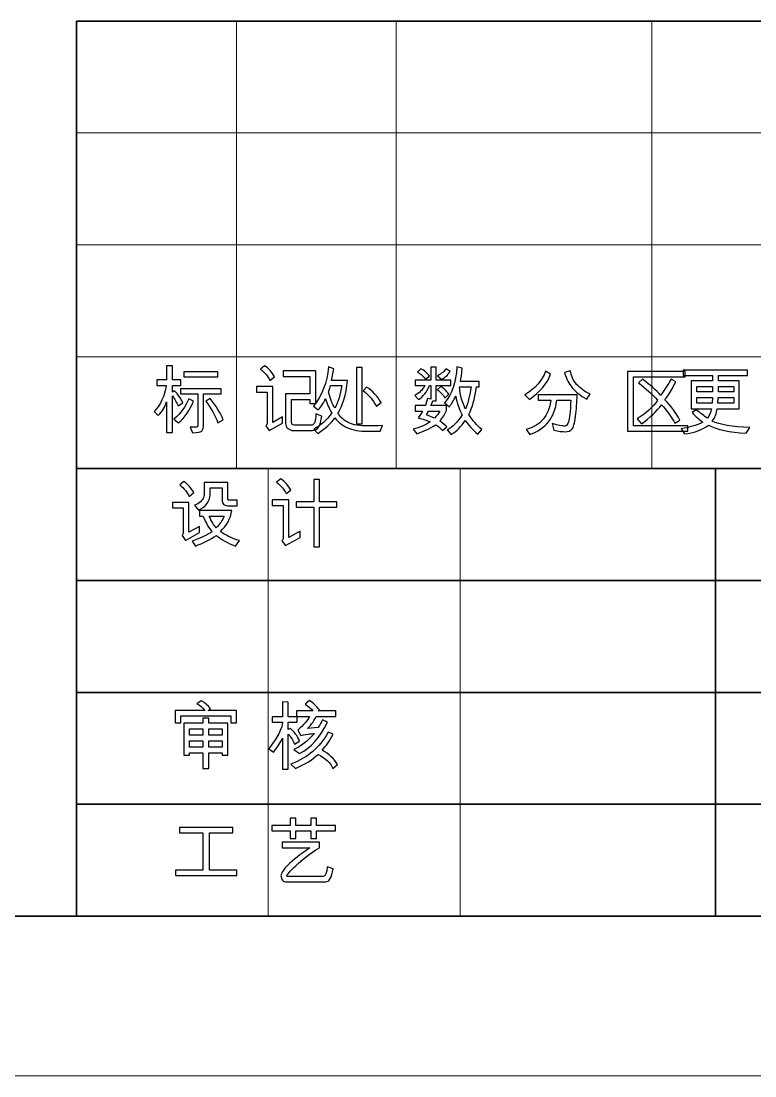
# Model space of a CAD drawing. Header units: millimetres. Extents: x -945 to 945, y -155 to 148.
# Drawn here: x -203.9 to -157.9, y -148.5 to -82.5 of the extents above; entities that cross this region are included whole.
import ezdxf

# ---------------------------------------------------------------- set-up
doc = ezdxf.new("R2010")
doc.units = ezdxf.units.MM
doc.header["$MEASUREMENT"] = 0
doc.layers.add('layer 1', color=7, linetype='Continuous')

msp = doc.modelspace()

# ---------------------------------------------------------------- linework, layer by layer
at = {"layer": 'layer 1', "lineweight": 35}
for points in [[(-20.396, -82.5), (-20.396, -82.5), (-200.396, -82.5), (-200.396, -82.5)], [(-200.396, -82.5), (-200.396, -82.5), (-200.396, -138.5), (-200.396, -138.5)], [(-70.396, -110.5), (-70.396, -110.5), (-200.396, -110.5), (-200.396, -110.5)], [(-160.396, -110.5), (-160.396, -110.5), (-160.396, -138.5), (-160.396, -138.5)], [(-120.396, -117.5), (-120.396, -117.5), (-200.396, -117.5), (-200.396, -117.5)], [(-120.396, -124.5), (-120.396, -124.5), (-200.396, -124.5), (-200.396, -124.5)], [(-120.396, -131.5), (-120.396, -131.5), (-200.396, -131.5), (-200.396, -131.5)], [(-420.396, -138.5), (-420.396, -138.5), (-20.396, -138.5), (-20.396, -138.5)], [(-20.396, -138.5), (-20.396, -138.5), (-200.396, -138.5), (-200.396, -138.5)]]:
    msp.add_open_spline(points, degree=3, dxfattribs=at)
at = {"layer": 'layer 1', "lineweight": 18}
for points in [[(-190.396, -82.5), (-190.396, -82.5), (-190.396, -110.5), (-190.396, -110.5)], [(-180.396, -82.5), (-180.396, -82.5), (-180.396, -110.5), (-180.396, -110.5)], [(-164.396, -82.5), (-164.396, -82.5), (-164.396, -110.5), (-164.396, -110.5)], [(-120.396, -89.5), (-120.396, -89.5), (-200.396, -89.5), (-200.396, -89.5)], [(-120.396, -96.5), (-120.396, -96.5), (-200.396, -96.5), (-200.396, -96.5)], [(-120.396, -103.5), (-120.396, -103.5), (-200.396, -103.5), (-200.396, -103.5)], [(-188.396, -110.5), (-188.396, -110.5), (-188.396, -138.5), (-188.396, -138.5)], [(-176.396, -110.5), (-176.396, -110.5), (-176.396, -138.5), (-176.396, -138.5)], [(-430.396, -148.5), (-430.396, -148.5), (-10.396, -148.5), (-10.396, -148.5)]]:
    msp.add_open_spline(points, degree=3, dxfattribs=at)
at = {"layer": 'layer 1', "color": 3}
for points, knots in [([(-193.7356, -106.3914), (-193.7356, -106.3914), (-194.046, -106.5654), (-194.046, -106.5654), (-194.1283, -106.3694), (-194.2443, -106.1641), (-194.3925, -105.9477), (-194.3925, -105.9477), (-194.4019, -105.9477), (-194.4019, -105.9477), (-194.4019, -105.9477), (-194.4019, -108.2446), (-194.4019, -108.2446), (-194.4019, -108.2446), (-194.7601, -108.2446), (-194.7601, -108.2446), (-194.7601, -108.2446), (-194.7601, -106.3295), (-194.7601, -106.3295), (-194.7601, -106.3295), (-194.7695, -106.3295), (-194.7695, -106.3295), (-194.8519, -106.6203), (-195.0228, -106.9009), (-195.2814, -107.1722), (-195.2814, -107.1722), (-195.5456, -106.9174), (-195.5456, -106.9174), (-195.138, -106.5051), (-194.884, -105.9665), (-194.7829, -105.3002), (-194.7829, -105.3002), (-195.3708, -105.3002), (-195.3708, -105.3002), (-195.3708, -105.3002), (-195.3708, -104.956), (-195.3708, -104.956), (-195.3708, -104.956), (-194.7601, -104.956), (-194.7601, -104.956), (-194.7601, -104.956), (-194.7601, -104.0671), (-194.7601, -104.0671), (-194.7601, -104.0671), (-194.4019, -104.0671), (-194.4019, -104.0671), (-194.4019, -104.0671), (-194.4019, -104.956), (-194.4019, -104.956), (-194.4019, -104.956), (-193.8665, -104.956), (-193.8665, -104.956), (-193.8665, -104.956), (-193.8665, -105.3002), (-193.8665, -105.3002), (-193.8665, -105.3002), (-194.4019, -105.3002), (-194.4019, -105.3002), (-194.4019, -105.3002), (-194.4019, -105.7141), (-194.4019, -105.7141), (-194.4019, -105.7141), (-194.2663, -105.6286), (-194.2663, -105.6286), (-194.0413, -105.8646), (-193.8641, -106.1186), (-193.7356, -106.3914)], [0, 0, 0, 0, 0.0454545, 0.0454545, 0.0454545, 0.0909091, 0.0909091, 0.0909091, 0.1363636, 0.1363636, 0.1363636, 0.1818182, 0.1818182, 0.1818182, 0.2272727, 0.2272727, 0.2272727, 0.2727273, 0.2727273, 0.2727273, 0.3181818, 0.3181818, 0.3181818, 0.3636364, 0.3636364, 0.3636364, 0.4090909, 0.4090909, 0.4090909, 0.4545455, 0.4545455, 0.4545455, 0.5, 0.5, 0.5, 0.5454545, 0.5454545, 0.5454545, 0.5909091, 0.5909091, 0.5909091, 0.6363636, 0.6363636, 0.6363636, 0.6818182, 0.6818182, 0.6818182, 0.7272727, 0.7272727, 0.7272727, 0.7727273, 0.7727273, 0.7727273, 0.8181818, 0.8181818, 0.8181818, 0.8636364, 0.8636364, 0.8636364, 0.9090909, 0.9090909, 0.9090909, 0.9545455, 0.9545455, 0.9545455, 1, 1, 1, 1]), ([(-187.9991, -104.7538), (-187.9991, -104.7538), (-188.2954, -104.9788), (-188.2954, -104.9788), (-188.4145, -104.7279), (-188.6121, -104.4912), (-188.888, -104.2693), (-188.888, -104.2693), (-188.6285, -104.0624), (-188.6285, -104.0624), (-188.3683, -104.2403), (-188.1582, -104.4708), (-187.9991, -104.7538)], [0, 0, 0, 0, 0.25, 0.25, 0.25, 0.5, 0.5, 0.5, 0.75, 0.75, 0.75, 1, 1, 1, 1]), ([(-181.2466, -107.804), (-181.2466, -107.804), (-181.3885, -108.1622), (-181.3885, -108.1622), (-181.3885, -108.1622), (-182.1693, -108.1622), (-182.1693, -108.1622), (-182.6977, -108.1622), (-183.1225, -108.0917), (-183.4432, -107.9506), (-183.7638, -107.8095), (-184.0248, -107.5994), (-184.2247, -107.3187), (-184.4576, -107.6605), (-184.8158, -107.9882), (-185.2995, -108.3018), (-185.2995, -108.3018), (-185.5456, -108.0242), (-185.5456, -108.0242), (-185.1106, -107.8024), (-184.7343, -107.47), (-184.416, -107.0271), (-184.5916, -106.7457), (-184.7256, -106.4478), (-184.8174, -106.1342), (-184.8174, -106.1342), (-184.8268, -106.1342), (-184.8268, -106.1342), (-184.9083, -106.3623), (-185.058, -106.5944), (-185.2767, -106.8296), (-185.2767, -106.8296), (-185.5597, -106.5999), (-185.5597, -106.5999), (-185.0314, -105.9461), (-184.7209, -105.1269), (-184.6292, -104.1407), (-184.6292, -104.1407), (-184.3031, -104.2622), (-184.3031, -104.2622), (-184.3031, -104.2622), (-184.4364, -104.9811), (-184.4364, -104.9811), (-184.4364, -104.9811), (-183.4283, -104.9811), (-183.4283, -104.9811), (-183.538, -105.9045), (-183.7411, -106.5928), (-184.0366, -107.0459), (-183.8484, -107.3093), (-183.6219, -107.5061), (-183.3577, -107.6362), (-183.0943, -107.7663), (-182.6679, -107.8314), (-182.0799, -107.8314), (-181.8792, -107.8314), (-181.6017, -107.822), (-181.2466, -107.804)], [0, 0, 0, 0, 0.0526316, 0.0526316, 0.0526316, 0.1052632, 0.1052632, 0.1052632, 0.1578947, 0.1578947, 0.1578947, 0.2105263, 0.2105263, 0.2105263, 0.2631579, 0.2631579, 0.2631579, 0.3157895, 0.3157895, 0.3157895, 0.3684211, 0.3684211, 0.3684211, 0.4210526, 0.4210526, 0.4210526, 0.4736842, 0.4736842, 0.4736842, 0.5263158, 0.5263158, 0.5263158, 0.5789474, 0.5789474, 0.5789474, 0.6315789, 0.6315789, 0.6315789, 0.6842105, 0.6842105, 0.6842105, 0.7368421, 0.7368421, 0.7368421, 0.7894737, 0.7894737, 0.7894737, 0.8421053, 0.8421053, 0.8421053, 0.8947368, 0.8947368, 0.8947368, 0.9473684, 0.9473684, 0.9473684, 1, 1, 1, 1]), ([(-182.5252, -107.7052), (-182.5252, -107.7052), (-182.8834, -107.7052), (-182.8834, -107.7052), (-182.8834, -107.7052), (-182.8834, -104.1823), (-182.8834, -104.1823), (-182.8834, -104.1823), (-182.5252, -104.1823), (-182.5252, -104.1823), (-182.5252, -104.1823), (-182.5252, -107.7052), (-182.5252, -107.7052)], [0, 0, 0, 0, 0.25, 0.25, 0.25, 0.5, 0.5, 0.5, 0.75, 0.75, 0.75, 1, 1, 1, 1]), ([(-176.9768, -105.3025), (-176.9768, -105.3025), (-177.8799, -105.3025), (-177.8799, -105.3025), (-177.8799, -105.3025), (-177.8799, -106.2698), (-177.8799, -106.2698), (-177.8799, -106.2698), (-178.0931, -106.2698), (-178.0931, -106.2698), (-178.1135, -106.3247), (-178.1535, -106.4219), (-178.2146, -106.5615), (-178.2146, -106.5615), (-177.2504, -106.5615), (-177.2504, -106.5615), (-177.2504, -106.5615), (-177.2504, -106.8735), (-177.2504, -106.8735), (-177.3304, -107.0969), (-177.4691, -107.3132), (-177.6683, -107.521), (-177.448, -107.6817), (-177.2967, -107.8047), (-177.2136, -107.8886), (-177.2136, -107.8886), (-177.4848, -108.1136), (-177.4848, -108.1136), (-177.6267, -107.9607), (-177.7733, -107.8416), (-177.923, -107.7577), (-178.2828, -107.9921), (-178.6764, -108.181), (-179.1036, -108.3253), (-179.1036, -108.3253), (-179.338, -108.0399), (-179.338, -108.0399), (-178.8982, -107.9239), (-178.5408, -107.7687), (-178.2656, -107.5743), (-178.46, -107.4779), (-178.7077, -107.3971), (-179.0095, -107.3328), (-178.8551, -107.0937), (-178.7657, -106.9518), (-178.7406, -106.9056), (-178.7406, -106.9056), (-179.2071, -106.9056), (-179.2071, -106.9056), (-179.2071, -106.9056), (-179.2071, -106.5615), (-179.2071, -106.5615), (-179.2071, -106.5615), (-178.5776, -106.5615), (-178.5776, -106.5615), (-178.5368, -106.4815), (-178.4859, -106.3318), (-178.4263, -106.1107), (-178.4263, -106.1107), (-178.2193, -106.1617), (-178.2193, -106.1617), (-178.2193, -106.1617), (-178.2193, -105.3025), (-178.2193, -105.3025), (-178.2193, -105.3025), (-178.3095, -105.3025), (-178.3095, -105.3025), (-178.4671, -105.7164), (-178.6991, -106.0096), (-179.0048, -106.182), (-179.0048, -106.182), (-179.2259, -105.9273), (-179.2259, -105.9273), (-178.9484, -105.7846), (-178.7367, -105.5769), (-178.5917, -105.3025), (-178.5917, -105.3025), (-179.2071, -105.3025), (-179.2071, -105.3025), (-179.2071, -105.3025), (-179.2071, -104.9583), (-179.2071, -104.9583), (-179.2071, -104.9583), (-178.2193, -104.9583), (-178.2193, -104.9583), (-178.2193, -104.9583), (-178.2193, -104.1454), (-178.2193, -104.1454), (-178.2193, -104.1454), (-177.8799, -104.1454), (-177.8799, -104.1454), (-177.8799, -104.1454), (-177.8799, -104.9583), (-177.8799, -104.9583), (-177.8799, -104.9583), (-176.9768, -104.9583), (-176.9768, -104.9583), (-176.9768, -104.9583), (-176.9768, -105.3025), (-176.9768, -105.3025)], [0, 0, 0, 0, 0.030303, 0.030303, 0.030303, 0.0606061, 0.0606061, 0.0606061, 0.0909091, 0.0909091, 0.0909091, 0.1212121, 0.1212121, 0.1212121, 0.1515152, 0.1515152, 0.1515152, 0.1818182, 0.1818182, 0.1818182, 0.2121212, 0.2121212, 0.2121212, 0.2424242, 0.2424242, 0.2424242, 0.2727273, 0.2727273, 0.2727273, 0.3030303, 0.3030303, 0.3030303, 0.3333333, 0.3333333, 0.3333333, 0.3636364, 0.3636364, 0.3636364, 0.3939394, 0.3939394, 0.3939394, 0.4242424, 0.4242424, 0.4242424, 0.4545455, 0.4545455, 0.4545455, 0.4848485, 0.4848485, 0.4848485, 0.5151515, 0.5151515, 0.5151515, 0.5454545, 0.5454545, 0.5454545, 0.5757576, 0.5757576, 0.5757576, 0.6060606, 0.6060606, 0.6060606, 0.6363636, 0.6363636, 0.6363636, 0.6666667, 0.6666667, 0.6666667, 0.6969697, 0.6969697, 0.6969697, 0.7272727, 0.7272727, 0.7272727, 0.7575758, 0.7575758, 0.7575758, 0.7878788, 0.7878788, 0.7878788, 0.8181818, 0.8181818, 0.8181818, 0.8484848, 0.8484848, 0.8484848, 0.8787879, 0.8787879, 0.8787879, 0.9090909, 0.9090909, 0.9090909, 0.9393939, 0.9393939, 0.9393939, 0.969697, 0.969697, 0.969697, 1, 1, 1, 1]), ([(-178.3095, -104.724), (-178.3095, -104.724), (-178.5619, -104.9121), (-178.5619, -104.9121), (-178.6764, -104.7436), (-178.8426, -104.5962), (-179.0605, -104.4692), (-179.0605, -104.4692), (-178.8582, -104.2575), (-178.8582, -104.2575), (-178.6042, -104.3728), (-178.4208, -104.528), (-178.3095, -104.724)], [0, 0, 0, 0, 0.25, 0.25, 0.25, 0.5, 0.5, 0.5, 0.75, 0.75, 0.75, 1, 1, 1, 1]), ([(-177.016, -104.4276), (-177.1571, -104.6377), (-177.332, -104.8023), (-177.542, -104.9215), (-177.542, -104.9215), (-177.7968, -104.6942), (-177.7968, -104.6942), (-177.5538, -104.5515), (-177.3759, -104.408), (-177.2645, -104.2622), (-177.2645, -104.2622), (-177.016, -104.4276), (-177.016, -104.4276)], [0, 0, 0, 0, 0.25, 0.25, 0.25, 0.5, 0.5, 0.5, 0.75, 0.75, 0.75, 1, 1, 1, 1]), ([(-175.0343, -108.0493), (-175.0343, -108.0493), (-175.275, -108.3409), (-175.275, -108.3409), (-175.6073, -108.0674), (-175.8707, -107.7812), (-176.0651, -107.4841), (-176.3074, -107.8659), (-176.6037, -108.1591), (-176.9541, -108.3637), (-176.9541, -108.3637), (-177.2089, -108.0768), (-177.2089, -108.0768), (-176.8585, -107.9043), (-176.5449, -107.5915), (-176.2674, -107.14), (-176.4469, -106.806), (-176.5786, -106.4141), (-176.6625, -105.9641), (-176.6625, -105.9641), (-176.6719, -105.9641), (-176.6719, -105.9641), (-176.7205, -106.1068), (-176.8491, -106.3278), (-177.0576, -106.6281), (-177.0576, -106.6281), (-177.3586, -106.3796), (-177.3586, -106.3796), (-176.9039, -105.8606), (-176.6476, -105.1096), (-176.5911, -104.1266), (-176.5911, -104.1266), (-176.2627, -104.2207), (-176.2627, -104.2207), (-176.2948, -104.5672), (-176.3293, -104.8408), (-176.3662, -105.043), (-176.3662, -105.043), (-175.1903, -105.043), (-175.1903, -105.043), (-175.1903, -105.043), (-175.1903, -105.3809), (-175.1903, -105.3809), (-175.1903, -105.3809), (-175.3737, -105.3856), (-175.3737, -105.3856), (-175.3737, -105.3856), (-175.3925, -105.5322), (-175.3925, -105.5322), (-175.4686, -106.1358), (-175.6199, -106.6626), (-175.8449, -107.1125), (-175.6167, -107.4826), (-175.3463, -107.7953), (-175.0343, -108.0493)], [0, 0, 0, 0, 0.0555556, 0.0555556, 0.0555556, 0.1111111, 0.1111111, 0.1111111, 0.1666667, 0.1666667, 0.1666667, 0.2222222, 0.2222222, 0.2222222, 0.2777778, 0.2777778, 0.2777778, 0.3333333, 0.3333333, 0.3333333, 0.3888889, 0.3888889, 0.3888889, 0.4444444, 0.4444444, 0.4444444, 0.5, 0.5, 0.5, 0.5555556, 0.5555556, 0.5555556, 0.6111111, 0.6111111, 0.6111111, 0.6666667, 0.6666667, 0.6666667, 0.7222222, 0.7222222, 0.7222222, 0.7777778, 0.7777778, 0.7777778, 0.8333333, 0.8333333, 0.8333333, 0.8888889, 0.8888889, 0.8888889, 0.9444444, 0.9444444, 0.9444444, 1, 1, 1, 1]), ([(-191.5516, -104.7632), (-191.5516, -104.7632), (-193.683, -104.7632), (-193.683, -104.7632), (-193.683, -104.7632), (-193.683, -104.4394), (-193.683, -104.4394), (-193.683, -104.4394), (-191.5516, -104.4394), (-191.5516, -104.4394), (-191.5516, -104.4394), (-191.5516, -104.7632), (-191.5516, -104.7632)], [0, 0, 0, 0, 0.25, 0.25, 0.25, 0.5, 0.5, 0.5, 0.75, 0.75, 0.75, 1, 1, 1, 1]), ([(-185.0547, -107.2176), (-185.1111, -107.8166), (-185.304, -108.116), (-185.6309, -108.116), (-185.6309, -108.116), (-186.8326, -108.116), (-186.8326, -108.116), (-186.9549, -108.116), (-187.0654, -108.0729), (-187.1642, -107.9875), (-187.263, -107.902), (-187.3124, -107.7962), (-187.3124, -107.6707), (-187.3124, -107.6707), (-187.3124, -105.8309), (-187.3124, -105.8309), (-187.3124, -105.8309), (-185.7876, -105.8309), (-185.7876, -105.8309), (-185.7876, -105.8309), (-185.7876, -104.735), (-185.7876, -104.735), (-185.7876, -104.735), (-187.4707, -104.735), (-187.4707, -104.735), (-187.4707, -104.735), (-187.4707, -104.3908), (-187.4707, -104.3908), (-187.4707, -104.3908), (-185.4153, -104.3908), (-185.4153, -104.3908), (-185.4153, -104.3908), (-185.4153, -106.4329), (-185.4153, -106.4329), (-185.4153, -106.4329), (-185.7876, -106.4329), (-185.7876, -106.4329), (-185.7876, -106.4329), (-185.7876, -106.175), (-185.7876, -106.175), (-185.7876, -106.175), (-186.94, -106.175), (-186.94, -106.175), (-186.94, -106.175), (-186.94, -107.6174), (-186.94, -107.6174), (-186.94, -107.7217), (-186.8867, -107.7734), (-186.7793, -107.7734), (-186.7793, -107.7734), (-185.6567, -107.7734), (-185.6567, -107.7734), (-185.5109, -107.7734), (-185.431, -107.5406), (-185.4153, -107.0734), (-185.4153, -107.0734), (-185.0547, -107.2176), (-185.0547, -107.2176)], [0, 0, 0, 0, 0.0526316, 0.0526316, 0.0526316, 0.1052632, 0.1052632, 0.1052632, 0.1578947, 0.1578947, 0.1578947, 0.2105263, 0.2105263, 0.2105263, 0.2631579, 0.2631579, 0.2631579, 0.3157895, 0.3157895, 0.3157895, 0.3684211, 0.3684211, 0.3684211, 0.4210526, 0.4210526, 0.4210526, 0.4736842, 0.4736842, 0.4736842, 0.5263158, 0.5263158, 0.5263158, 0.5789474, 0.5789474, 0.5789474, 0.6315789, 0.6315789, 0.6315789, 0.6842105, 0.6842105, 0.6842105, 0.7368421, 0.7368421, 0.7368421, 0.7894737, 0.7894737, 0.7894737, 0.8421053, 0.8421053, 0.8421053, 0.8947368, 0.8947368, 0.8947368, 0.9473684, 0.9473684, 0.9473684, 1, 1, 1, 1]), ([(-170.7246, -104.5875), (-170.9417, -105.1809), (-171.3854, -105.7077), (-172.0565, -106.1671), (-172.0565, -106.1671), (-172.3387, -105.8943), (-172.3387, -105.8943), (-171.6943, -105.4914), (-171.26, -104.9975), (-171.0366, -104.4127), (-171.0366, -104.4127), (-170.7246, -104.5875), (-170.7246, -104.5875)], [0, 0, 0, 0, 0.25, 0.25, 0.25, 0.5, 0.5, 0.5, 0.75, 0.75, 0.75, 1, 1, 1, 1]), ([(-168.2419, -105.8324), (-168.2419, -105.8324), (-168.4669, -106.1624), (-168.4669, -106.1624), (-168.8722, -105.9241), (-169.1748, -105.6834), (-169.3731, -105.442), (-169.5714, -105.1998), (-169.7353, -104.8823), (-169.8654, -104.4887), (-169.8654, -104.4887), (-169.4703, -104.3759), (-169.4703, -104.3759), (-169.4429, -104.6839), (-169.3175, -104.9677), (-169.0948, -105.228), (-168.8722, -105.4882), (-168.5876, -105.6897), (-168.2419, -105.8324)], [0, 0, 0, 0, 0.1666667, 0.1666667, 0.1666667, 0.3333333, 0.3333333, 0.3333333, 0.5, 0.5, 0.5, 0.6666667, 0.6666667, 0.6666667, 0.8333333, 0.8333333, 0.8333333, 1, 1, 1, 1]), ([(-162.144, -108.1559), (-162.144, -108.1559), (-165.9061, -108.1559), (-165.9061, -108.1559), (-165.9061, -108.1559), (-165.9061, -104.4221), (-165.9061, -104.4221), (-165.9061, -104.4221), (-162.2985, -104.4221), (-162.2985, -104.4221), (-162.2985, -104.4221), (-162.2985, -104.7615), (-162.2985, -104.7615), (-162.2985, -104.7615), (-165.5478, -104.7615), (-165.5478, -104.7615), (-165.5478, -104.7615), (-165.5478, -107.8188), (-165.5478, -107.8188), (-165.5478, -107.8188), (-162.144, -107.8188), (-162.144, -107.8188), (-162.144, -107.8188), (-162.144, -108.1559), (-162.144, -108.1559)], [0, 0, 0, 0, 0.125, 0.125, 0.125, 0.25, 0.25, 0.25, 0.375, 0.375, 0.375, 0.5, 0.5, 0.5, 0.625, 0.625, 0.625, 0.75, 0.75, 0.75, 0.875, 0.875, 0.875, 1, 1, 1, 1]), ([(-162.6309, -107.4606), (-162.6309, -107.4606), (-162.9436, -107.6667), (-162.9436, -107.6667), (-162.9436, -107.6667), (-163.0173, -107.5358), (-163.0173, -107.5358), (-163.2055, -107.2113), (-163.461, -106.8664), (-163.784, -106.5003), (-164.0733, -106.9048), (-164.4911, -107.3022), (-165.0359, -107.6942), (-165.0359, -107.6942), (-165.3134, -107.3939), (-165.3134, -107.3939), (-164.7733, -107.0569), (-164.3437, -106.6665), (-164.0254, -106.2228), (-164.3696, -105.8488), (-164.7725, -105.4851), (-165.2335, -105.1316), (-165.2335, -105.1316), (-164.9646, -104.9113), (-164.9646, -104.9113), (-164.4974, -105.2727), (-164.1187, -105.6074), (-163.8279, -105.917), (-163.5841, -105.5737), (-163.3709, -105.2342), (-163.1874, -104.8972), (-163.1874, -104.8972), (-162.8864, -105.0626), (-162.8864, -105.0626), (-163.1224, -105.5172), (-163.2901, -105.8112), (-163.3913, -105.9437), (-163.4924, -106.0762), (-163.5527, -106.1585), (-163.5731, -106.1906), (-163.178, -106.6116), (-162.8637, -107.0349), (-162.6309, -107.4606)], [0, 0, 0, 0, 0.0714286, 0.0714286, 0.0714286, 0.1428571, 0.1428571, 0.1428571, 0.2142857, 0.2142857, 0.2142857, 0.2857143, 0.2857143, 0.2857143, 0.3571429, 0.3571429, 0.3571429, 0.4285714, 0.4285714, 0.4285714, 0.5, 0.5, 0.5, 0.5714286, 0.5714286, 0.5714286, 0.6428571, 0.6428571, 0.6428571, 0.7142857, 0.7142857, 0.7142857, 0.7857143, 0.7857143, 0.7857143, 0.8571429, 0.8571429, 0.8571429, 0.9285714, 0.9285714, 0.9285714, 1, 1, 1, 1]), ([(-158.2606, -107.9208), (-158.2606, -107.9208), (-158.4817, -108.2837), (-158.4817, -108.2837), (-159.5227, -108.2273), (-160.3051, -108.0611), (-160.8287, -107.7851), (-161.2756, -108.0995), (-161.7828, -108.279), (-162.3488, -108.3253), (-162.3488, -108.3253), (-162.5604, -108.0101), (-162.5604, -108.0101), (-162.0611, -107.9325), (-161.6048, -107.7946), (-161.1917, -107.597), (-161.4284, -107.4457), (-161.6566, -107.245), (-161.8737, -106.995), (-161.8737, -106.995), (-161.6001, -106.8115), (-161.6001, -106.8115), (-161.332, -107.0475), (-161.1031, -107.2254), (-160.9134, -107.3469), (-160.7833, -107.1862), (-160.697, -106.9887), (-160.6539, -106.7543), (-160.6539, -106.7543), (-161.9333, -106.7543), (-161.9333, -106.7543), (-161.9333, -106.7543), (-161.9333, -105.0109), (-161.9333, -105.0109), (-161.9333, -105.0109), (-160.5849, -105.0109), (-160.5849, -105.0109), (-160.5849, -105.0109), (-160.5849, -104.6754), (-160.5849, -104.6754), (-160.5849, -104.6754), (-162.4224, -104.6754), (-162.4224, -104.6754), (-162.4224, -104.6754), (-162.4224, -104.3336), (-162.4224, -104.3336), (-162.4224, -104.3336), (-158.4104, -104.3336), (-158.4104, -104.3336), (-158.4104, -104.3336), (-158.4104, -104.6754), (-158.4104, -104.6754), (-158.4104, -104.6754), (-160.2267, -104.6754), (-160.2267, -104.6754), (-160.2267, -104.6754), (-160.2267, -105.0109), (-160.2267, -105.0109), (-160.2267, -105.0109), (-158.9246, -105.0109), (-158.9246, -105.0109), (-158.9246, -105.0109), (-158.9246, -106.7543), (-158.9246, -106.7543), (-158.9246, -106.7543), (-160.298, -106.7543), (-160.298, -106.7543), (-160.3396, -107.0545), (-160.4415, -107.3117), (-160.6038, -107.5257), (-160.1475, -107.7569), (-159.3667, -107.8886), (-158.2606, -107.9208)], [0, 0, 0, 0, 0.0416667, 0.0416667, 0.0416667, 0.0833333, 0.0833333, 0.0833333, 0.125, 0.125, 0.125, 0.1666667, 0.1666667, 0.1666667, 0.2083333, 0.2083333, 0.2083333, 0.25, 0.25, 0.25, 0.2916667, 0.2916667, 0.2916667, 0.3333333, 0.3333333, 0.3333333, 0.375, 0.375, 0.375, 0.4166667, 0.4166667, 0.4166667, 0.4583333, 0.4583333, 0.4583333, 0.5, 0.5, 0.5, 0.5416667, 0.5416667, 0.5416667, 0.5833333, 0.5833333, 0.5833333, 0.625, 0.625, 0.625, 0.6666667, 0.6666667, 0.6666667, 0.7083333, 0.7083333, 0.7083333, 0.75, 0.75, 0.75, 0.7916667, 0.7916667, 0.7916667, 0.8333333, 0.8333333, 0.8333333, 0.875, 0.875, 0.875, 0.9166667, 0.9166667, 0.9166667, 0.9583333, 0.9583333, 0.9583333, 1, 1, 1, 1]), ([(-191.336, -105.8309), (-191.336, -105.8309), (-192.4452, -105.8309), (-192.4452, -105.8309), (-192.4452, -105.8309), (-192.4452, -107.6747), (-192.4452, -107.6747), (-192.4452, -107.8432), (-192.4586, -107.9624), (-192.4844, -108.0321), (-192.5103, -108.1019), (-192.5471, -108.1497), (-192.5942, -108.1772), (-192.642, -108.2038), (-192.8262, -108.232), (-193.1476, -108.2626), (-193.1476, -108.2626), (-193.2785, -107.9004), (-193.2785, -107.9004), (-193.2785, -107.9004), (-192.8834, -107.9185), (-192.8834, -107.9185), (-192.8301, -107.9185), (-192.8035, -107.8714), (-192.8035, -107.7781), (-192.8035, -107.7781), (-192.8035, -105.8309), (-192.8035, -105.8309), (-192.8035, -105.8309), (-193.89, -105.8309), (-193.89, -105.8309), (-193.89, -105.8309), (-193.89, -105.5071), (-193.89, -105.5071), (-193.89, -105.5071), (-191.336, -105.5071), (-191.336, -105.5071), (-191.336, -105.5071), (-191.336, -105.8309), (-191.336, -105.8309)], [0, 0, 0, 0, 0.0769231, 0.0769231, 0.0769231, 0.1538462, 0.1538462, 0.1538462, 0.2307692, 0.2307692, 0.2307692, 0.3076923, 0.3076923, 0.3076923, 0.3846154, 0.3846154, 0.3846154, 0.4615385, 0.4615385, 0.4615385, 0.5384615, 0.5384615, 0.5384615, 0.6153846, 0.6153846, 0.6153846, 0.6923077, 0.6923077, 0.6923077, 0.7692308, 0.7692308, 0.7692308, 0.8461538, 0.8461538, 0.8461538, 0.9230769, 0.9230769, 0.9230769, 1, 1, 1, 1]), ([(-187.5099, -107.6566), (-187.5099, -107.6566), (-188.3322, -108.116), (-188.3322, -108.116), (-188.3322, -108.116), (-188.5431, -107.815), (-188.5431, -107.815), (-188.4898, -107.7648), (-188.4631, -107.699), (-188.4631, -107.6174), (-188.4631, -107.6174), (-188.4631, -105.7141), (-188.4631, -105.7141), (-188.4631, -105.7141), (-189.1271, -105.7141), (-189.1271, -105.7141), (-189.1271, -105.7141), (-189.1271, -105.3692), (-189.1271, -105.3692), (-189.1271, -105.3692), (-188.1072, -105.3692), (-188.1072, -105.3692), (-188.1072, -105.3692), (-188.1072, -107.6088), (-188.1072, -107.6088), (-188.1072, -107.6088), (-187.5099, -107.2662), (-187.5099, -107.2662), (-187.5099, -107.2662), (-187.5099, -107.6566), (-187.5099, -107.6566)], [0, 0, 0, 0, 0.1, 0.1, 0.1, 0.2, 0.2, 0.2, 0.3, 0.3, 0.3, 0.4, 0.4, 0.4, 0.5, 0.5, 0.5, 0.6, 0.6, 0.6, 0.7, 0.7, 0.7, 0.8, 0.8, 0.8, 0.9, 0.9, 0.9, 1, 1, 1, 1]), ([(-183.7998, -105.3025), (-183.7998, -105.3025), (-184.5054, -105.3025), (-184.5054, -105.3025), (-184.5759, -105.551), (-184.6135, -105.6811), (-184.6198, -105.6929), (-184.5406, -106.0746), (-184.4105, -106.4141), (-184.2294, -106.7128), (-184.0201, -106.3302), (-183.8767, -105.8599), (-183.7998, -105.3025)], [0, 0, 0, 0, 0.25, 0.25, 0.25, 0.5, 0.5, 0.5, 0.75, 0.75, 0.75, 1, 1, 1, 1]), ([(-181.336, -106.3639), (-181.336, -106.3639), (-181.6276, -106.5912), (-181.6276, -106.5912), (-181.862, -106.1703), (-182.1395, -105.8497), (-182.4609, -105.6309), (-182.4609, -105.6309), (-182.243, -105.406), (-182.243, -105.406), (-181.8722, -105.6435), (-181.5704, -105.9625), (-181.336, -106.3639)], [0, 0, 0, 0, 0.25, 0.25, 0.25, 0.5, 0.5, 0.5, 0.75, 0.75, 0.75, 1, 1, 1, 1]), ([(-177.1054, -105.8426), (-177.1054, -105.8426), (-177.3398, -106.0927), (-177.3398, -106.0927), (-177.4597, -105.8708), (-177.6196, -105.6944), (-177.8203, -105.5643), (-177.8203, -105.5643), (-177.604, -105.3668), (-177.604, -105.3668), (-177.4143, -105.4632), (-177.2481, -105.6215), (-177.1054, -105.8426)], [0, 0, 0, 0, 0.25, 0.25, 0.25, 0.5, 0.5, 0.5, 0.75, 0.75, 0.75, 1, 1, 1, 1]), ([(-175.7069, -105.3856), (-175.7069, -105.3856), (-176.4375, -105.3856), (-176.4375, -105.3856), (-176.3748, -105.9367), (-176.2478, -106.4), (-176.0565, -106.7747), (-175.8833, -106.3427), (-175.7665, -105.8794), (-175.7069, -105.3856)], [0, 0, 0, 0, 0.3333333, 0.3333333, 0.3333333, 0.6666667, 0.6666667, 0.6666667, 1, 1, 1, 1]), ([(-160.5849, -105.707), (-160.5849, -105.707), (-160.5849, -105.3534), (-160.5849, -105.3534), (-160.5849, -105.3534), (-161.5774, -105.3534), (-161.5774, -105.3534), (-161.5774, -105.3534), (-161.5774, -105.707), (-161.5774, -105.707), (-161.5774, -105.707), (-160.5849, -105.707), (-160.5849, -105.707)], [0, 0, 0, 0, 0.25, 0.25, 0.25, 0.5, 0.5, 0.5, 0.75, 0.75, 0.75, 1, 1, 1, 1]), ([(-159.2625, -105.707), (-159.2625, -105.707), (-159.2625, -105.3534), (-159.2625, -105.3534), (-159.2625, -105.3534), (-160.2267, -105.3534), (-160.2267, -105.3534), (-160.2267, -105.3534), (-160.2267, -105.707), (-160.2267, -105.707), (-160.2267, -105.707), (-159.2625, -105.707), (-159.2625, -105.707)], [0, 0, 0, 0, 0.25, 0.25, 0.25, 0.5, 0.5, 0.5, 0.75, 0.75, 0.75, 1, 1, 1, 1]), ([(-193.0771, -106.2832), (-193.3052, -106.839), (-193.6164, -107.2937), (-194.0115, -107.6472), (-194.0115, -107.6472), (-194.3031, -107.4113), (-194.3031, -107.4113), (-193.8775, -107.0373), (-193.5662, -106.6093), (-193.3687, -106.1272), (-193.3687, -106.1272), (-193.0771, -106.2832), (-193.0771, -106.2832)], [0, 0, 0, 0, 0.25, 0.25, 0.25, 0.5, 0.5, 0.5, 0.75, 0.75, 0.75, 1, 1, 1, 1]), ([(-191.2231, -107.4497), (-191.2231, -107.4497), (-191.561, -107.6316), (-191.561, -107.6316), (-191.7123, -107.1628), (-191.9639, -106.7152), (-192.3143, -106.2879), (-192.3143, -106.2879), (-192.036, -106.1131), (-192.036, -106.1131), (-191.6598, -106.574), (-191.3885, -107.0201), (-191.2231, -107.4497)], [0, 0, 0, 0, 0.25, 0.25, 0.25, 0.5, 0.5, 0.5, 0.75, 0.75, 0.75, 1, 1, 1, 1]), ([(-169.0643, -105.8849), (-169.0776, -106.3623), (-169.1129, -106.8131), (-169.1685, -107.2364), (-169.2242, -107.6597), (-169.2979, -107.9254), (-169.3888, -108.0336), (-169.4797, -108.141), (-169.6224, -108.1951), (-169.8176, -108.1951), (-170.0026, -108.1951), (-170.2362, -108.1622), (-170.5176, -108.0963), (-170.5176, -108.0963), (-170.6258, -107.6856), (-170.6258, -107.6856), (-170.255, -107.7898), (-169.9885, -107.8416), (-169.8262, -107.8416), (-169.7392, -107.8416), (-169.6671, -107.7506), (-169.6106, -107.5695), (-169.5542, -107.3877), (-169.5017, -106.9416), (-169.4546, -106.229), (-169.4546, -106.229), (-170.3389, -106.229), (-170.3389, -106.229), (-170.4706, -107.3069), (-171.035, -108.0187), (-172.0337, -108.3629), (-172.0337, -108.3629), (-172.2587, -108.0618), (-172.2587, -108.0618), (-171.3533, -107.8125), (-170.8375, -107.2019), (-170.7105, -106.229), (-170.7105, -106.229), (-171.5007, -106.229), (-171.5007, -106.229), (-171.5007, -106.229), (-171.5007, -105.8849), (-171.5007, -105.8849), (-171.5007, -105.8849), (-169.0643, -105.8849), (-169.0643, -105.8849)], [0, 0, 0, 0, 0.0666667, 0.0666667, 0.0666667, 0.1333333, 0.1333333, 0.1333333, 0.2, 0.2, 0.2, 0.2666667, 0.2666667, 0.2666667, 0.3333333, 0.3333333, 0.3333333, 0.4, 0.4, 0.4, 0.4666667, 0.4666667, 0.4666667, 0.5333333, 0.5333333, 0.5333333, 0.6, 0.6, 0.6, 0.6666667, 0.6666667, 0.6666667, 0.7333333, 0.7333333, 0.7333333, 0.8, 0.8, 0.8, 0.8666667, 0.8666667, 0.8666667, 0.9333333, 0.9333333, 0.9333333, 1, 1, 1, 1]), ([(-160.5896, -106.0488), (-160.5896, -106.0488), (-161.5774, -106.0488), (-161.5774, -106.0488), (-161.5774, -106.0488), (-161.5774, -106.4117), (-161.5774, -106.4117), (-161.5774, -106.4117), (-160.6085, -106.4117), (-160.6085, -106.4117), (-160.6085, -106.4117), (-160.5896, -106.0488), (-160.5896, -106.0488)], [0, 0, 0, 0, 0.25, 0.25, 0.25, 0.5, 0.5, 0.5, 0.75, 0.75, 0.75, 1, 1, 1, 1]), ([(-159.2625, -106.4117), (-159.2625, -106.4117), (-159.2625, -106.0488), (-159.2625, -106.0488), (-159.2625, -106.0488), (-160.2361, -106.0488), (-160.2361, -106.0488), (-160.2361, -106.0488), (-160.2588, -106.4117), (-160.2588, -106.4117), (-160.2588, -106.4117), (-159.2625, -106.4117), (-159.2625, -106.4117)], [0, 0, 0, 0, 0.25, 0.25, 0.25, 0.5, 0.5, 0.5, 0.75, 0.75, 0.75, 1, 1, 1, 1]), ([(-177.6683, -106.9056), (-177.6683, -106.9056), (-178.3738, -106.9056), (-178.3738, -106.9056), (-178.4192, -106.9942), (-178.4624, -107.0726), (-178.5023, -107.14), (-178.5023, -107.14), (-177.9826, -107.3375), (-177.9826, -107.3375), (-177.8344, -107.1886), (-177.7294, -107.0451), (-177.6683, -106.9056)], [0, 0, 0, 0, 0.25, 0.25, 0.25, 0.5, 0.5, 0.5, 0.75, 0.75, 0.75, 1, 1, 1, 1]), ([(-193.046, -112.0062), (-193.046, -112.0062), (-193.3423, -112.2359), (-193.3423, -112.2359), (-193.4615, -111.985), (-193.6606, -111.7467), (-193.9397, -111.5217), (-193.9397, -111.5217), (-193.6888, -111.3085), (-193.6888, -111.3085), (-193.4301, -111.481), (-193.2161, -111.7138), (-193.046, -112.0062)], [0, 0, 0, 0, 0.25, 0.25, 0.25, 0.5, 0.5, 0.5, 0.75, 0.75, 0.75, 1, 1, 1, 1]), ([(-190.3493, -112.8238), (-190.3493, -112.8238), (-190.942, -112.8238), (-190.942, -112.8238), (-191.0478, -112.8238), (-191.1325, -112.7901), (-191.196, -112.7219), (-191.2594, -112.6537), (-191.2916, -112.5698), (-191.2916, -112.4703), (-191.2916, -112.4703), (-191.2916, -111.7036), (-191.2916, -111.7036), (-191.2916, -111.7036), (-192.0426, -111.7036), (-192.0426, -111.7036), (-192.0426, -111.7036), (-192.0426, -112.1418), (-192.0426, -112.1418), (-192.0426, -112.3394), (-192.1108, -112.5259), (-192.248, -112.7015), (-192.3852, -112.8763), (-192.5568, -113.0072), (-192.7638, -113.0927), (-192.7638, -113.0927), (-193.0162, -112.7964), (-193.0162, -112.7964), (-192.8633, -112.7446), (-192.7363, -112.6702), (-192.6368, -112.573), (-192.5372, -112.4758), (-192.473, -112.3856), (-192.4439, -112.3025), (-192.4149, -112.2202), (-192.4008, -112.1081), (-192.4008, -111.9678), (-192.4008, -111.9678), (-192.4008, -111.361), (-192.4008, -111.361), (-192.4008, -111.361), (-190.9333, -111.361), (-190.9333, -111.361), (-190.9333, -111.361), (-190.9333, -112.4248), (-190.9333, -112.4248), (-190.9333, -112.4616), (-190.9075, -112.4797), (-190.8573, -112.4797), (-190.8573, -112.4797), (-190.3493, -112.4797), (-190.3493, -112.4797), (-190.3493, -112.4797), (-190.3493, -112.8238), (-190.3493, -112.8238)], [0, 0, 0, 0, 0.0555556, 0.0555556, 0.0555556, 0.1111111, 0.1111111, 0.1111111, 0.1666667, 0.1666667, 0.1666667, 0.2222222, 0.2222222, 0.2222222, 0.2777778, 0.2777778, 0.2777778, 0.3333333, 0.3333333, 0.3333333, 0.3888889, 0.3888889, 0.3888889, 0.4444444, 0.4444444, 0.4444444, 0.5, 0.5, 0.5, 0.5555556, 0.5555556, 0.5555556, 0.6111111, 0.6111111, 0.6111111, 0.6666667, 0.6666667, 0.6666667, 0.7222222, 0.7222222, 0.7222222, 0.7777778, 0.7777778, 0.7777778, 0.8333333, 0.8333333, 0.8333333, 0.8888889, 0.8888889, 0.8888889, 0.9444444, 0.9444444, 0.9444444, 1, 1, 1, 1]), ([(-186.9787, -111.8408), (-186.9787, -111.8408), (-187.275, -112.0665), (-187.275, -112.0665), (-187.3926, -111.8212), (-187.5925, -111.5844), (-187.8739, -111.3563), (-187.8739, -111.3563), (-187.6191, -111.1407), (-187.6191, -111.1407), (-187.3557, -111.321), (-187.1425, -111.5547), (-186.9787, -111.8408)], [0, 0, 0, 0, 0.25, 0.25, 0.25, 0.5, 0.5, 0.5, 0.75, 0.75, 0.75, 1, 1, 1, 1]), ([(-184.0962, -112.9179), (-184.0962, -112.9179), (-185.1914, -112.9179), (-185.1914, -112.9179), (-185.1914, -112.9179), (-185.1914, -115.4013), (-185.1914, -115.4013), (-185.1914, -115.4013), (-185.5496, -115.4013), (-185.5496, -115.4013), (-185.5496, -115.4013), (-185.5496, -112.9179), (-185.5496, -112.9179), (-185.5496, -112.9179), (-186.6455, -112.9179), (-186.6455, -112.9179), (-186.6455, -112.9179), (-186.6455, -112.5737), (-186.6455, -112.5737), (-186.6455, -112.5737), (-185.5496, -112.5737), (-185.5496, -112.5737), (-185.5496, -112.5737), (-185.5496, -111.1776), (-185.5496, -111.1776), (-185.5496, -111.1776), (-185.1914, -111.1776), (-185.1914, -111.1776), (-185.1914, -111.1776), (-185.1914, -112.5737), (-185.1914, -112.5737), (-185.1914, -112.5737), (-184.0962, -112.5737), (-184.0962, -112.5737), (-184.0962, -112.5737), (-184.0962, -112.9179), (-184.0962, -112.9179)], [0, 0, 0, 0, 0.0833333, 0.0833333, 0.0833333, 0.1666667, 0.1666667, 0.1666667, 0.25, 0.25, 0.25, 0.3333333, 0.3333333, 0.3333333, 0.4166667, 0.4166667, 0.4166667, 0.5, 0.5, 0.5, 0.5833333, 0.5833333, 0.5833333, 0.6666667, 0.6666667, 0.6666667, 0.75, 0.75, 0.75, 0.8333333, 0.8333333, 0.8333333, 0.9166667, 0.9166667, 0.9166667, 1, 1, 1, 1]), ([(-192.7011, -114.503), (-192.7011, -114.503), (-193.5767, -114.9968), (-193.5767, -114.9968), (-193.5767, -114.9968), (-193.7829, -114.6958), (-193.7829, -114.6958), (-193.7437, -114.6253), (-193.7233, -114.5547), (-193.7233, -114.4849), (-193.7233, -114.4849), (-193.7233, -112.9641), (-193.7233, -112.9641), (-193.7233, -112.9641), (-194.3896, -112.9641), (-194.3896, -112.9641), (-194.3896, -112.9641), (-194.3896, -112.6223), (-194.3896, -112.6223), (-194.3896, -112.6223), (-193.365, -112.6223), (-193.365, -112.6223), (-193.365, -112.6223), (-193.365, -114.4755), (-193.365, -114.4755), (-193.365, -114.4755), (-192.7011, -114.1173), (-192.7011, -114.1173), (-192.7011, -114.1173), (-192.7011, -114.503), (-192.7011, -114.503)], [0, 0, 0, 0, 0.1, 0.1, 0.1, 0.2, 0.2, 0.2, 0.3, 0.3, 0.3, 0.4, 0.4, 0.4, 0.5, 0.5, 0.5, 0.6, 0.6, 0.6, 0.7, 0.7, 0.7, 0.8, 0.8, 0.8, 0.9, 0.9, 0.9, 1, 1, 1, 1]), ([(-186.4064, -114.8087), (-186.4064, -114.8087), (-187.3275, -115.3159), (-187.3275, -115.3159), (-187.3275, -115.3159), (-187.5392, -115.0149), (-187.5392, -115.0149), (-187.4914, -114.9663), (-187.4678, -114.9004), (-187.4678, -114.8173), (-187.4678, -114.8173), (-187.4678, -112.8011), (-187.4678, -112.8011), (-187.4678, -112.8011), (-188.1546, -112.8011), (-188.1546, -112.8011), (-188.1546, -112.8011), (-188.1546, -112.4569), (-188.1546, -112.4569), (-188.1546, -112.4569), (-187.1119, -112.4569), (-187.1119, -112.4569), (-187.1119, -112.4569), (-187.1119, -114.804), (-187.1119, -114.804), (-187.1119, -114.804), (-186.4064, -114.4183), (-186.4064, -114.4183), (-186.4064, -114.4183), (-186.4064, -114.8087), (-186.4064, -114.8087)], [0, 0, 0, 0, 0.1, 0.1, 0.1, 0.2, 0.2, 0.2, 0.3, 0.3, 0.3, 0.4, 0.4, 0.4, 0.5, 0.5, 0.5, 0.6, 0.6, 0.6, 0.7, 0.7, 0.7, 0.8, 0.8, 0.8, 0.9, 0.9, 0.9, 1, 1, 1, 1]), ([(-190.1957, -115.0062), (-190.1957, -115.0062), (-190.4528, -115.3457), (-190.4528, -115.3457), (-190.931, -115.1575), (-191.3292, -114.9365), (-191.6475, -114.6817), (-192.0269, -114.9467), (-192.4651, -115.1685), (-192.9613, -115.3457), (-192.9613, -115.3457), (-193.1542, -115.0384), (-193.1542, -115.0384), (-192.5702, -114.8314), (-192.1578, -114.6323), (-191.9164, -114.441), (-192.1045, -114.2482), (-192.2942, -113.9236), (-192.4855, -113.4674), (-192.4855, -113.4674), (-192.7058, -113.4674), (-192.7058, -113.4674), (-192.7058, -113.4674), (-192.7058, -113.1248), (-192.7058, -113.1248), (-192.7058, -113.1248), (-190.6848, -113.1248), (-190.6848, -113.1248), (-190.7585, -113.6375), (-190.9953, -114.0734), (-191.3943, -114.4316), (-191.1034, -114.6629), (-190.7044, -114.8542), (-190.1957, -115.0062)], [0, 0, 0, 0, 0.0909091, 0.0909091, 0.0909091, 0.1818182, 0.1818182, 0.1818182, 0.2727273, 0.2727273, 0.2727273, 0.3636364, 0.3636364, 0.3636364, 0.4545455, 0.4545455, 0.4545455, 0.5454545, 0.5454545, 0.5454545, 0.6363636, 0.6363636, 0.6363636, 0.7272727, 0.7272727, 0.7272727, 0.8181818, 0.8181818, 0.8181818, 0.9090909, 0.9090909, 0.9090909, 1, 1, 1, 1]), ([(-191.1489, -113.4674), (-191.1489, -113.4674), (-192.0998, -113.4674), (-192.0998, -113.4674), (-191.9524, -113.8084), (-191.8035, -114.0538), (-191.6522, -114.2019), (-191.4241, -113.9738), (-191.2563, -113.7292), (-191.1489, -113.4674)], [0, 0, 0, 0, 0.3333333, 0.3333333, 0.3333333, 0.6666667, 0.6666667, 0.6666667, 1, 1, 1, 1]), ([(-190.3932, -126.4178), (-190.3932, -126.4178), (-190.7491, -126.4178), (-190.7491, -126.4178), (-190.7491, -126.4178), (-190.7491, -125.9788), (-190.7491, -125.9788), (-190.7491, -125.9788), (-193.8683, -125.9788), (-193.8683, -125.9788), (-193.8683, -125.9788), (-193.8683, -126.4178), (-193.8683, -126.4178), (-193.8683, -126.4178), (-194.2266, -126.4178), (-194.2266, -126.4178), (-194.2266, -126.4178), (-194.2266, -125.6362), (-194.2266, -125.6362), (-194.2266, -125.6362), (-192.3734, -125.6362), (-192.3734, -125.6362), (-192.4863, -125.4637), (-192.6493, -125.3258), (-192.8626, -125.2231), (-192.8626, -125.2231), (-192.5984, -125.0255), (-192.5984, -125.0255), (-192.3726, -125.1329), (-192.1782, -125.3038), (-192.0151, -125.5382), (-192.0151, -125.5382), (-192.1664, -125.6276), (-192.1664, -125.6276), (-192.1664, -125.6276), (-192.1664, -125.6362), (-192.1664, -125.6362), (-192.1664, -125.6362), (-190.3932, -125.6362), (-190.3932, -125.6362), (-190.3932, -125.6362), (-190.3932, -126.4178), (-190.3932, -126.4178)], [0, 0, 0, 0, 0.0714286, 0.0714286, 0.0714286, 0.1428571, 0.1428571, 0.1428571, 0.2142857, 0.2142857, 0.2142857, 0.2857143, 0.2857143, 0.2857143, 0.3571429, 0.3571429, 0.3571429, 0.4285714, 0.4285714, 0.4285714, 0.5, 0.5, 0.5, 0.5714286, 0.5714286, 0.5714286, 0.6428571, 0.6428571, 0.6428571, 0.7142857, 0.7142857, 0.7142857, 0.7857143, 0.7857143, 0.7857143, 0.8571429, 0.8571429, 0.8571429, 0.9285714, 0.9285714, 0.9285714, 1, 1, 1, 1]), ([(-186.4386, -127.5497), (-186.4386, -127.5497), (-186.7623, -127.752), (-186.7623, -127.752), (-186.8344, -127.5302), (-186.9614, -127.3169), (-187.1441, -127.1131), (-187.1441, -127.1131), (-187.1441, -129.2995), (-187.1441, -129.2995), (-187.1441, -129.2995), (-187.5023, -129.2995), (-187.5023, -129.2995), (-187.5023, -129.2995), (-187.5023, -127.3616), (-187.5023, -127.3616), (-187.5023, -127.3616), (-187.511, -127.3616), (-187.511, -127.3616), (-187.5894, -127.5788), (-187.7759, -127.8704), (-188.0715, -128.2365), (-188.0715, -128.2365), (-188.3584, -128.0248), (-188.3584, -128.0248), (-187.8261, -127.3334), (-187.54, -126.7784), (-187.5023, -126.3598), (-187.5023, -126.3598), (-188.1452, -126.3598), (-188.1452, -126.3598), (-188.1452, -126.3598), (-188.1452, -126.0274), (-188.1452, -126.0274), (-188.1452, -126.0274), (-187.5023, -126.0274), (-187.5023, -126.0274), (-187.5023, -126.0274), (-187.5023, -125.1039), (-187.5023, -125.1039), (-187.5023, -125.1039), (-187.1441, -125.1086), (-187.1441, -125.1086), (-187.1441, -125.1086), (-187.1441, -126.0274), (-187.1441, -126.0274), (-187.1441, -126.0274), (-186.5836, -126.0227), (-186.5836, -126.0227), (-186.5836, -126.0227), (-186.5836, -126.3598), (-186.5836, -126.3598), (-186.5836, -126.3598), (-187.148, -126.3598), (-187.148, -126.3598), (-187.148, -126.3598), (-187.148, -126.8262), (-187.148, -126.8262), (-187.148, -126.8262), (-187.0085, -126.7596), (-187.0085, -126.7596), (-186.7662, -126.9618), (-186.5765, -127.2252), (-186.4386, -127.5497)], [0, 0, 0, 0, 0.047619, 0.047619, 0.047619, 0.0952381, 0.0952381, 0.0952381, 0.1428571, 0.1428571, 0.1428571, 0.1904762, 0.1904762, 0.1904762, 0.2380952, 0.2380952, 0.2380952, 0.2857143, 0.2857143, 0.2857143, 0.3333333, 0.3333333, 0.3333333, 0.3809524, 0.3809524, 0.3809524, 0.4285714, 0.4285714, 0.4285714, 0.4761905, 0.4761905, 0.4761905, 0.5238095, 0.5238095, 0.5238095, 0.5714286, 0.5714286, 0.5714286, 0.6190476, 0.6190476, 0.6190476, 0.6666667, 0.6666667, 0.6666667, 0.7142857, 0.7142857, 0.7142857, 0.7619048, 0.7619048, 0.7619048, 0.8095238, 0.8095238, 0.8095238, 0.8571429, 0.8571429, 0.8571429, 0.9047619, 0.9047619, 0.9047619, 0.952381, 0.952381, 0.952381, 1, 1, 1, 1]), ([(-184.1762, -126.0039), (-184.1762, -126.0039), (-185.3936, -126.0039), (-185.3936, -126.0039), (-185.599, -126.388), (-185.7824, -126.6388), (-185.9447, -126.7549), (-185.9447, -126.7549), (-185.9361, -126.7643), (-185.9361, -126.7643), (-185.9361, -126.7643), (-185.2674, -126.6953), (-185.2674, -126.6953), (-185.1678, -126.5393), (-185.0816, -126.3809), (-185.0079, -126.2202), (-185.0079, -126.2202), (-184.6936, -126.3739), (-184.6936, -126.3739), (-185.1467, -127.3122), (-185.7283, -127.9629), (-186.4386, -128.3258), (-186.4386, -128.3258), (-186.7968, -128.0781), (-186.7968, -128.0781), (-186.3625, -127.897), (-185.9337, -127.5599), (-185.5112, -127.0653), (-185.6013, -127.0716), (-185.8867, -127.1139), (-186.3672, -127.1939), (-186.3672, -127.1939), (-186.5562, -126.8583), (-186.5562, -126.8583), (-186.1728, -126.5432), (-185.9259, -126.2579), (-185.8138, -126.0039), (-185.8138, -126.0039), (-186.6314, -126.0039), (-186.6314, -126.0039), (-186.6314, -126.0039), (-186.6314, -125.6597), (-186.6314, -125.6597), (-186.6314, -125.6597), (-185.6053, -125.6597), (-185.6053, -125.6597), (-185.7119, -125.528), (-185.8749, -125.3901), (-186.0944, -125.2458), (-186.0944, -125.2458), (-185.8067, -125.0052), (-185.8067, -125.0052), (-185.5817, -125.1659), (-185.3787, -125.3634), (-185.1961, -125.5978), (-185.1961, -125.5978), (-185.2768, -125.655), (-185.2768, -125.655), (-185.2768, -125.655), (-185.2768, -125.6644), (-185.2768, -125.6644), (-185.2768, -125.6644), (-184.1762, -125.6644), (-184.1762, -125.6644), (-184.1762, -125.6644), (-184.1762, -126.0039), (-184.1762, -126.0039)], [0, 0, 0, 0, 0.0454545, 0.0454545, 0.0454545, 0.0909091, 0.0909091, 0.0909091, 0.1363636, 0.1363636, 0.1363636, 0.1818182, 0.1818182, 0.1818182, 0.2272727, 0.2272727, 0.2272727, 0.2727273, 0.2727273, 0.2727273, 0.3181818, 0.3181818, 0.3181818, 0.3636364, 0.3636364, 0.3636364, 0.4090909, 0.4090909, 0.4090909, 0.4545455, 0.4545455, 0.4545455, 0.5, 0.5, 0.5, 0.5454545, 0.5454545, 0.5454545, 0.5909091, 0.5909091, 0.5909091, 0.6363636, 0.6363636, 0.6363636, 0.6818182, 0.6818182, 0.6818182, 0.7272727, 0.7272727, 0.7272727, 0.7727273, 0.7727273, 0.7727273, 0.8181818, 0.8181818, 0.8181818, 0.8636364, 0.8636364, 0.8636364, 0.9090909, 0.9090909, 0.9090909, 0.9545455, 0.9545455, 0.9545455, 1, 1, 1, 1]), ([(-190.9286, -128.434), (-190.9286, -128.434), (-191.2869, -128.434), (-191.2869, -128.434), (-191.2869, -128.434), (-191.2869, -128.2757), (-191.2869, -128.2757), (-191.2869, -128.2757), (-192.1272, -128.2757), (-192.1272, -128.2757), (-192.1272, -128.2757), (-192.1272, -129.2673), (-192.1272, -129.2673), (-192.1272, -129.2673), (-192.4855, -129.2673), (-192.4855, -129.2673), (-192.4855, -129.2673), (-192.4855, -128.2757), (-192.4855, -128.2757), (-192.4855, -128.2757), (-193.3282, -128.2757), (-193.3282, -128.2757), (-193.3282, -128.2757), (-193.3282, -128.434), (-193.3282, -128.434), (-193.3282, -128.434), (-193.6841, -128.434), (-193.6841, -128.434), (-193.6841, -128.434), (-193.6841, -126.4358), (-193.6841, -126.4358), (-193.6841, -126.4358), (-192.4855, -126.4358), (-192.4855, -126.4358), (-192.4855, -126.4358), (-192.4855, -126.112), (-192.4855, -126.112), (-192.4855, -126.112), (-192.1272, -126.112), (-192.1272, -126.112), (-192.1272, -126.112), (-192.1272, -126.4358), (-192.1272, -126.4358), (-192.1272, -126.4358), (-190.9286, -126.4358), (-190.9286, -126.4358), (-190.9286, -126.4358), (-190.9286, -128.434), (-190.9286, -128.434)], [0, 0, 0, 0, 0.0625, 0.0625, 0.0625, 0.125, 0.125, 0.125, 0.1875, 0.1875, 0.1875, 0.25, 0.25, 0.25, 0.3125, 0.3125, 0.3125, 0.375, 0.375, 0.375, 0.4375, 0.4375, 0.4375, 0.5, 0.5, 0.5, 0.5625, 0.5625, 0.5625, 0.625, 0.625, 0.625, 0.6875, 0.6875, 0.6875, 0.75, 0.75, 0.75, 0.8125, 0.8125, 0.8125, 0.875, 0.875, 0.875, 0.9375, 0.9375, 0.9375, 1, 1, 1, 1]), ([(-192.4855, -127.1891), (-192.4855, -127.1891), (-192.4855, -126.7784), (-192.4855, -126.7784), (-192.4855, -126.7784), (-193.3282, -126.7784), (-193.3282, -126.7784), (-193.3282, -126.7784), (-193.3282, -127.1891), (-193.3282, -127.1891), (-193.3282, -127.1891), (-192.4855, -127.1891), (-192.4855, -127.1891)], [0, 0, 0, 0, 0.25, 0.25, 0.25, 0.5, 0.5, 0.5, 0.75, 0.75, 0.75, 1, 1, 1, 1]), ([(-191.2869, -127.1891), (-191.2869, -127.1891), (-191.2869, -126.7784), (-191.2869, -126.7784), (-191.2869, -126.7784), (-192.1272, -126.7784), (-192.1272, -126.7784), (-192.1272, -126.7784), (-192.1272, -127.1891), (-192.1272, -127.1891), (-192.1272, -127.1891), (-191.2869, -127.1891), (-191.2869, -127.1891)], [0, 0, 0, 0, 0.25, 0.25, 0.25, 0.5, 0.5, 0.5, 0.75, 0.75, 0.75, 1, 1, 1, 1]), ([(-184.0688, -129.0125), (-184.0688, -129.0125), (-184.3557, -129.2587), (-184.3557, -129.2587), (-184.4937, -128.9216), (-184.8002, -128.63), (-185.2768, -128.3831), (-185.6209, -128.7052), (-186.0936, -129.0008), (-186.6933, -129.272), (-186.6933, -129.272), (-186.9944, -128.9945), (-186.9944, -128.9945), (-186.4252, -128.768), (-185.9635, -128.5046), (-185.61, -128.2043), (-185.2556, -127.9041), (-184.9334, -127.4972), (-184.6426, -126.9822), (-184.6426, -126.9822), (-184.3353, -127.1178), (-184.3353, -127.1178), (-184.5587, -127.5309), (-184.7876, -127.8665), (-185.022, -128.1236), (-184.5775, -128.3658), (-184.2601, -128.6621), (-184.0688, -129.0125)], [0, 0, 0, 0, 0.1111111, 0.1111111, 0.1111111, 0.2222222, 0.2222222, 0.2222222, 0.3333333, 0.3333333, 0.3333333, 0.4444444, 0.4444444, 0.4444444, 0.5555556, 0.5555556, 0.5555556, 0.6666667, 0.6666667, 0.6666667, 0.7777778, 0.7777778, 0.7777778, 0.8888889, 0.8888889, 0.8888889, 1, 1, 1, 1]), ([(-192.4855, -127.9307), (-192.4855, -127.9307), (-192.4855, -127.5317), (-192.4855, -127.5317), (-192.4855, -127.5317), (-193.3282, -127.5317), (-193.3282, -127.5317), (-193.3282, -127.5317), (-193.3282, -127.9307), (-193.3282, -127.9307), (-193.3282, -127.9307), (-192.4855, -127.9307), (-192.4855, -127.9307)], [0, 0, 0, 0, 0.25, 0.25, 0.25, 0.5, 0.5, 0.5, 0.75, 0.75, 0.75, 1, 1, 1, 1]), ([(-191.2869, -127.9307), (-191.2869, -127.9307), (-191.2869, -127.5317), (-191.2869, -127.5317), (-191.2869, -127.5317), (-192.1272, -127.5317), (-192.1272, -127.5317), (-192.1272, -127.5317), (-192.1272, -127.9307), (-192.1272, -127.9307), (-192.1272, -127.9307), (-191.2869, -127.9307), (-191.2869, -127.9307)], [0, 0, 0, 0, 0.25, 0.25, 0.25, 0.5, 0.5, 0.5, 0.75, 0.75, 0.75, 1, 1, 1, 1]), ([(-184.1809, -133.1567), (-184.1809, -133.1567), (-185.3756, -133.1567), (-185.3756, -133.1567), (-185.3756, -133.1567), (-185.3756, -133.6553), (-185.3756, -133.6553), (-185.3756, -133.6553), (-185.7291, -133.6553), (-185.7291, -133.6553), (-185.7291, -133.6553), (-185.7291, -133.1567), (-185.7291, -133.1567), (-185.7291, -133.1567), (-186.6683, -133.1567), (-186.6683, -133.1567), (-186.6683, -133.1567), (-186.6683, -133.6553), (-186.6683, -133.6553), (-186.6683, -133.6553), (-187.0218, -133.6553), (-187.0218, -133.6553), (-187.0218, -133.6553), (-187.0218, -133.1567), (-187.0218, -133.1567), (-187.0218, -133.1567), (-188.1796, -133.1567), (-188.1796, -133.1567), (-188.1796, -133.1567), (-188.1796, -132.8306), (-188.1796, -132.8306), (-188.1796, -132.8306), (-187.0218, -132.8306), (-187.0218, -132.8306), (-187.0218, -132.8306), (-187.0218, -132.3665), (-187.0218, -132.3665), (-187.0218, -132.3665), (-186.6683, -132.3665), (-186.6683, -132.3665), (-186.6683, -132.3665), (-186.6683, -132.8306), (-186.6683, -132.8306), (-186.6683, -132.8306), (-185.7291, -132.8306), (-185.7291, -132.8306), (-185.7291, -132.8306), (-185.7291, -132.3665), (-185.7291, -132.3665), (-185.7291, -132.3665), (-185.3756, -132.3665), (-185.3756, -132.3665), (-185.3756, -132.3665), (-185.3756, -132.8306), (-185.3756, -132.8306), (-185.3756, -132.8306), (-184.1809, -132.8306), (-184.1809, -132.8306), (-184.1809, -132.8306), (-184.1809, -133.1567), (-184.1809, -133.1567)], [0, 0, 0, 0, 0.05, 0.05, 0.05, 0.1, 0.1, 0.1, 0.15, 0.15, 0.15, 0.2, 0.2, 0.2, 0.25, 0.25, 0.25, 0.3, 0.3, 0.3, 0.35, 0.35, 0.35, 0.4, 0.4, 0.4, 0.45, 0.45, 0.45, 0.5, 0.5, 0.5, 0.55, 0.55, 0.55, 0.6, 0.6, 0.6, 0.65, 0.65, 0.65, 0.7, 0.7, 0.7, 0.75, 0.75, 0.75, 0.8, 0.8, 0.8, 0.85, 0.85, 0.85, 0.9, 0.9, 0.9, 0.95, 0.95, 0.95, 1, 1, 1, 1]), ([(-190.3681, -135.9678), (-190.3681, -135.9678), (-194.1968, -135.9678), (-194.1968, -135.9678), (-194.1968, -135.9678), (-194.1968, -135.6253), (-194.1968, -135.6253), (-194.1968, -135.6253), (-192.4855, -135.6253), (-192.4855, -135.6253), (-192.4855, -135.6253), (-192.4855, -133.2923), (-192.4855, -133.2923), (-192.4855, -133.2923), (-193.9483, -133.2923), (-193.9483, -133.2923), (-193.9483, -133.2923), (-193.9483, -132.9497), (-193.9483, -132.9497), (-193.9483, -132.9497), (-190.6229, -132.9497), (-190.6229, -132.9497), (-190.6229, -132.9497), (-190.6229, -133.2923), (-190.6229, -133.2923), (-190.6229, -133.2923), (-192.0857, -133.2923), (-192.0857, -133.2923), (-192.0857, -133.2923), (-192.0857, -135.6253), (-192.0857, -135.6253), (-192.0857, -135.6253), (-190.3681, -135.6253), (-190.3681, -135.6253), (-190.3681, -135.6253), (-190.3681, -135.9678), (-190.3681, -135.9678)], [0, 0, 0, 0, 0.0833333, 0.0833333, 0.0833333, 0.1666667, 0.1666667, 0.1666667, 0.25, 0.25, 0.25, 0.3333333, 0.3333333, 0.3333333, 0.4166667, 0.4166667, 0.4166667, 0.5, 0.5, 0.5, 0.5833333, 0.5833333, 0.5833333, 0.6666667, 0.6666667, 0.6666667, 0.75, 0.75, 0.75, 0.8333333, 0.8333333, 0.8333333, 0.9166667, 0.9166667, 0.9166667, 1, 1, 1, 1]), ([(-184.3416, -135.55), (-184.4106, -136.0886), (-184.5713, -136.3582), (-184.8245, -136.3582), (-184.8245, -136.3582), (-187.2468, -136.3582), (-187.2468, -136.3582), (-187.3573, -136.3582), (-187.4435, -136.3206), (-187.507, -136.2469), (-187.5698, -136.1724), (-187.6011, -136.0815), (-187.6011, -135.9749), (-187.6011, -135.8212), (-187.4537, -135.5963), (-187.1598, -135.2991), (-186.8658, -135.002), (-186.4119, -134.6469), (-185.7981, -134.2338), (-185.7981, -134.2338), (-185.7981, -134.2291), (-185.7981, -134.2291), (-185.7981, -134.2291), (-187.5298, -134.2291), (-187.5298, -134.2291), (-187.5298, -134.2291), (-187.5298, -133.885), (-187.5298, -133.885), (-187.5298, -133.885), (-185.2008, -133.885), (-185.2008, -133.885), (-185.2008, -133.885), (-185.2008, -134.2197), (-185.2008, -134.2197), (-185.8099, -134.6085), (-186.3022, -134.9856), (-186.6761, -135.3509), (-187.0508, -135.7162), (-187.2382, -135.9239), (-187.2382, -135.9749), (-187.2382, -136.0023), (-187.2256, -136.0156), (-187.2013, -136.0156), (-187.2013, -136.0156), (-184.9577, -136.0156), (-184.9577, -136.0156), (-184.8213, -136.0156), (-184.7359, -135.8134), (-184.7022, -135.4097), (-184.7022, -135.4097), (-184.3416, -135.55), (-184.3416, -135.55)], [0, 0, 0, 0, 0.0588235, 0.0588235, 0.0588235, 0.1176471, 0.1176471, 0.1176471, 0.1764706, 0.1764706, 0.1764706, 0.2352941, 0.2352941, 0.2352941, 0.2941176, 0.2941176, 0.2941176, 0.3529412, 0.3529412, 0.3529412, 0.4117647, 0.4117647, 0.4117647, 0.4705882, 0.4705882, 0.4705882, 0.5294118, 0.5294118, 0.5294118, 0.5882353, 0.5882353, 0.5882353, 0.6470588, 0.6470588, 0.6470588, 0.7058824, 0.7058824, 0.7058824, 0.7647059, 0.7647059, 0.7647059, 0.8235294, 0.8235294, 0.8235294, 0.8823529, 0.8823529, 0.8823529, 0.9411765, 0.9411765, 0.9411765, 1, 1, 1, 1])]:
    msp.add_open_spline(points, degree=3, knots=knots, dxfattribs=at)

doc.saveas('drawing.dxf')
